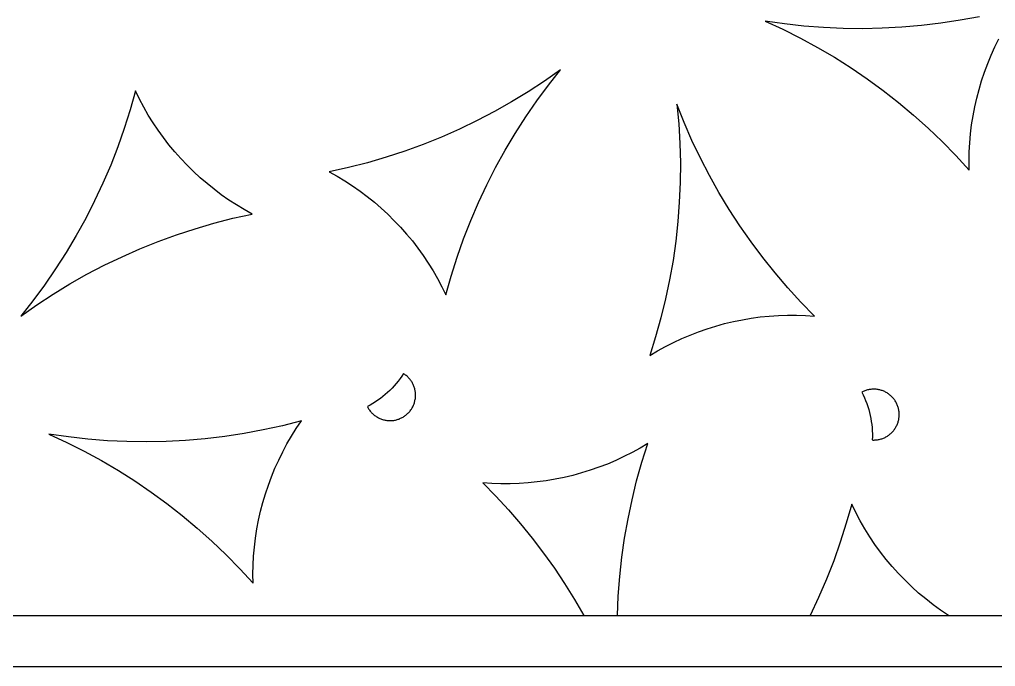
# Model space of a CAD drawing. Header units: millimetres. Extents: x 673 to 1358, y 599 to 1000.
# Drawn here: x 1025.8 to 1140.5, y 598.8 to 674.9 of the extents above; entities that cross this region are included whole.
import ezdxf

# ---------------------------------------------------------------- set-up
doc = ezdxf.new("R2010")
doc.units = ezdxf.units.MM
doc.layers.add('Layer 01', color=12, linetype='Continuous', true_color=0xde0000)

msp = doc.modelspace()

# ---------------------------------------------------------------- linework, layer by layer
at = {"layer": 'Layer 01'}
for p, q in [((1115.74, 674.36), (1113.47, 674.69)), ((1113.47, 674.69), (1115.56, 673.73)), ((1136.4, 674.77), (1134.12, 674.42)), ((1138.66, 675.19), (1136.4, 674.77)), ((1115.56, 673.73), (1117.61, 672.69)), ((1118.03, 674.1), (1115.74, 674.36)), ((1120.33, 673.92), (1118.03, 674.1)), ((1122.63, 673.81), (1120.33, 673.92)), ((1124.93, 673.78), (1122.63, 673.81)), ((1127.24, 673.83), (1124.93, 673.78)), ((1129.54, 673.95), (1127.24, 673.83)), ((1131.83, 674.15), (1129.54, 673.95)), ((1134.12, 674.42), (1131.83, 674.15)), ((1117.61, 672.69), (1119.64, 671.59)), ((1140.47, 671.65), (1140.94, 672.6)), ((1119.64, 671.59), (1121.62, 670.42)), ((1140.03, 670.67), (1140.47, 671.65)), ((1121.62, 670.42), (1123.57, 669.19)), ((1139.63, 669.69), (1140.03, 670.67)), ((1089.42, 668.96), (1087.54, 667.63)), ((1087.99, 667.15), (1089.42, 668.96)), ((1123.57, 669.19), (1125.47, 667.89)), ((1139.25, 668.69), (1139.63, 669.69)), ((1125.47, 667.89), (1127.33, 666.53)), ((1138.92, 667.67), (1139.25, 668.69)), ((1087.54, 667.63), (1085.61, 666.37)), ((1086.63, 665.3), (1087.99, 667.15)), ((1138.34, 665.62), (1138.61, 666.65)), ((1138.61, 666.65), (1138.92, 667.67)), ((1039.45, 666.46), (1038.83, 664.24)), ((1039.92, 665.5), (1039.45, 666.46)), ((1040.42, 664.55), (1039.92, 665.5)), ((1085.61, 666.37), (1083.65, 665.17)), ((1127.33, 666.53), (1129.14, 665.11)), ((1138.11, 664.58), (1138.34, 665.62)), ((1040.96, 663.63), (1040.42, 664.55)), ((1083.65, 665.17), (1081.64, 664.03)), ((1085.32, 663.4), (1086.63, 665.3)), ((1103.95, 662.74), (1103.1, 664.89)), ((1103.1, 664.89), (1103.31, 662.59)), ((1129.14, 665.11), (1130.91, 663.63)), ((1137.91, 663.53), (1138.11, 664.58)), ((1038.83, 664.24), (1038.14, 662.04)), ((1041.52, 662.72), (1040.96, 663.63)), ((1081.64, 664.03), (1079.6, 662.97)), ((1084.08, 661.46), (1085.32, 663.4)), ((1130.91, 663.63), (1132.62, 662.09)), ((1137.74, 662.48), (1137.91, 663.53)), ((1038.14, 662.04), (1037.37, 659.87)), ((1042.11, 661.84), (1041.52, 662.72)), ((1077.53, 661.97), (1075.42, 661.04)), ((1079.6, 662.97), (1077.53, 661.97)), ((1103.31, 662.59), (1103.44, 660.29)), ((1104.87, 660.63), (1103.95, 662.74)), ((1132.62, 662.09), (1134.29, 660.5)), ((1137.61, 661.42), (1137.74, 662.48)), ((1042.74, 660.97), (1042.11, 661.84)), ((1043.39, 660.12), (1042.74, 660.97)), ((1075.42, 661.04), (1073.28, 660.17)), ((1082.9, 659.48), (1084.08, 661.46)), ((1137.52, 660.35), (1137.61, 661.42)), ((1037.37, 659.87), (1036.54, 657.72)), ((1044.07, 659.3), (1043.39, 660.12)), ((1073.28, 660.17), (1071.12, 659.39)), ((1103.44, 660.29), (1103.5, 657.99)), ((1105.86, 658.55), (1104.87, 660.63)), ((1134.29, 660.5), (1135.9, 658.85)), ((1137.46, 659.29), (1137.52, 660.35)), ((1044.77, 658.5), (1044.07, 659.3)), ((1068.93, 658.67), (1066.72, 658.02)), ((1071.12, 659.39), (1068.93, 658.67)), ((1081.79, 657.46), (1082.9, 659.48)), ((1106.92, 656.51), (1105.86, 658.55)), ((1135.9, 658.85), (1137.45, 657.15)), ((1137.44, 658.22), (1137.46, 659.29)), ((1036.54, 657.72), (1035.63, 655.6)), ((1045.51, 657.73), (1044.77, 658.5)), ((1046.27, 656.98), (1045.51, 657.73)), ((1064.49, 657.45), (1062.24, 656.95)), ((1066.72, 658.02), (1064.49, 657.45)), ((1080.74, 655.41), (1081.79, 657.46)), ((1103.5, 657.99), (1103.48, 655.69)), ((1137.45, 657.15), (1137.44, 658.22)), ((1047.05, 656.25), (1046.27, 656.98)), ((1047.86, 655.56), (1047.05, 656.25)), ((1062.24, 656.95), (1063.17, 656.43)), ((1063.17, 656.43), (1064.08, 655.88)), ((1108.04, 654.5), (1106.92, 656.51)), ((1035.63, 655.6), (1034.65, 653.52)), ((1048.69, 654.89), (1047.86, 655.56)), ((1064.08, 655.88), (1064.98, 655.3)), ((1064.98, 655.3), (1065.85, 654.69)), ((1079.76, 653.33), (1080.74, 655.41)), ((1103.48, 655.69), (1103.38, 653.38)), ((1049.54, 654.25), (1048.69, 654.89)), ((1050.42, 653.63), (1049.54, 654.25)), ((1065.85, 654.69), (1066.7, 654.04)), ((1066.7, 654.04), (1067.53, 653.37)), ((1109.23, 652.53), (1108.04, 654.5)), ((1034.65, 653.52), (1033.61, 651.47)), ((1051.31, 653.05), (1050.42, 653.63)), ((1052.22, 652.5), (1051.31, 653.05)), ((1067.53, 653.37), (1068.34, 652.68)), ((1078.86, 651.21), (1079.76, 653.33)), ((1103.38, 653.38), (1103.21, 651.09)), ((1050.91, 651.48), (1053.15, 651.98)), ((1053.15, 651.98), (1052.22, 652.5)), ((1068.34, 652.68), (1069.13, 651.95)), ((1069.13, 651.95), (1069.88, 651.2)), ((1110.49, 650.59), (1109.23, 652.53)), ((1033.61, 651.47), (1032.49, 649.45)), ((1046.46, 650.26), (1048.67, 650.91)), ((1048.67, 650.91), (1050.91, 651.48)), ((1069.88, 651.2), (1070.62, 650.43)), ((1078.02, 649.06), (1078.86, 651.21)), ((1103.21, 651.09), (1102.96, 648.8)), ((1111.81, 648.7), (1110.49, 650.59)), ((1032.49, 649.45), (1031.32, 647.47)), ((1042.11, 648.76), (1044.27, 649.55)), ((1044.27, 649.55), (1046.46, 650.26)), ((1070.62, 650.43), (1071.33, 649.63)), ((1071.33, 649.63), (1072, 648.81)), ((1039.97, 647.9), (1042.11, 648.76)), ((1072, 648.81), (1072.66, 647.96)), ((1077.25, 646.89), (1078.02, 649.06)), ((1102.96, 648.8), (1102.64, 646.52)), ((1113.19, 646.86), (1111.81, 648.7)), ((1031.32, 647.47), (1030.07, 645.53)), ((1037.87, 646.96), (1039.97, 647.9)), ((1072.66, 647.96), (1073.28, 647.09)), ((1073.28, 647.09), (1073.87, 646.21)), ((1033.75, 644.9), (1035.79, 645.97)), ((1035.79, 645.97), (1037.87, 646.96)), ((1073.87, 646.21), (1074.44, 645.3)), ((1076.56, 644.69), (1077.25, 646.89)), ((1102.64, 646.52), (1102.24, 644.25)), ((1114.63, 645.06), (1113.19, 646.86)), ((1030.07, 645.53), (1028.77, 643.63)), ((1031.74, 643.76), (1033.75, 644.9)), ((1074.44, 645.3), (1074.97, 644.38)), ((1116.13, 643.31), (1114.63, 645.06)), ((1028.77, 643.63), (1027.4, 641.78)), ((1029.78, 642.56), (1031.74, 643.76)), ((1074.97, 644.38), (1075.47, 643.43)), ((1075.94, 642.48), (1076.56, 644.69)), ((1102.24, 644.25), (1101.76, 641.99)), ((1027.85, 641.3), (1029.78, 642.56)), ((1075.47, 643.43), (1075.94, 642.48)), ((1117.68, 641.61), (1116.13, 643.31)), ((1027.4, 641.78), (1025.97, 639.97)), ((1101.76, 641.99), (1101.22, 639.76)), ((1119.29, 639.97), (1117.68, 641.61)), ((1025.97, 639.97), (1027.85, 641.3)), ((1101.22, 639.76), (1100.6, 637.54)), ((1107.68, 638.81), (1108.71, 639.09)), ((1108.71, 639.09), (1109.75, 639.34)), ((1109.75, 639.34), (1110.79, 639.55)), ((1110.79, 639.55), (1111.84, 639.73)), ((1111.84, 639.73), (1112.9, 639.87)), ((1112.9, 639.87), (1113.96, 639.97)), ((1113.96, 639.97), (1115.03, 640.04)), ((1115.03, 640.04), (1116.09, 640.08)), ((1116.09, 640.08), (1117.16, 640.08)), ((1117.16, 640.08), (1118.23, 640.04)), ((1118.23, 640.04), (1119.29, 639.97)), ((1104.66, 637.75), (1105.65, 638.14)), ((1105.65, 638.14), (1106.66, 638.49)), ((1106.66, 638.49), (1107.68, 638.81)), ((1100.6, 637.54), (1099.9, 635.34)), ((1101.76, 636.4), (1102.71, 636.88)), ((1102.71, 636.88), (1103.67, 637.34)), ((1103.67, 637.34), (1104.66, 637.75)), ((1099.9, 635.34), (1100.82, 635.89)), ((1100.82, 635.89), (1101.76, 636.4)), ((1070.33, 632.33), (1070.1, 632.04)), ((1070.55, 632.62), (1070.33, 632.33)), ((1070.76, 632.92), (1070.55, 632.62)), ((1070.96, 633.22), (1070.76, 632.92)), ((1071.04, 633.16), (1070.96, 633.22)), ((1071.13, 633.1), (1071.04, 633.16)), ((1071.21, 633.04), (1071.13, 633.1)), ((1071.29, 632.98), (1071.21, 633.04)), ((1071.37, 632.91), (1071.29, 632.98)), ((1071.45, 632.84), (1071.37, 632.91)), ((1071.52, 632.77), (1071.45, 632.84)), ((1071.6, 632.69), (1071.52, 632.77)), ((1071.66, 632.61), (1071.6, 632.69)), ((1071.73, 632.53), (1071.66, 632.61)), ((1071.79, 632.45), (1071.73, 632.53)), ((1071.85, 632.36), (1071.79, 632.45)), ((1071.91, 632.27), (1071.85, 632.36)), ((1071.97, 632.19), (1071.91, 632.27)), ((1072.02, 632.09), (1071.97, 632.19)), ((1069.09, 630.99), (1068.82, 630.75)), ((1069.36, 631.24), (1069.09, 630.99)), ((1069.61, 631.5), (1069.36, 631.24)), ((1069.86, 631.77), (1069.61, 631.5)), ((1070.1, 632.04), (1069.86, 631.77)), ((1072.06, 632), (1072.02, 632.09)), ((1072.11, 631.91), (1072.06, 632)), ((1072.15, 631.81), (1072.11, 631.91)), ((1072.19, 631.72), (1072.15, 631.81)), ((1072.22, 631.62), (1072.19, 631.72)), ((1072.25, 631.52), (1072.22, 631.62)), ((1072.28, 631.42), (1072.25, 631.52)), ((1072.31, 631.32), (1072.28, 631.42)), ((1072.33, 631.21), (1072.31, 631.32)), ((1072.34, 631.11), (1072.33, 631.21)), ((1072.36, 631.01), (1072.34, 631.11)), ((1072.37, 630.9), (1072.36, 631.01)), ((1124.91, 631.07), (1124.82, 631.02)), ((1124.82, 631.02), (1124.98, 630.7)), ((1125, 631.12), (1124.91, 631.07)), ((1125.1, 631.16), (1125, 631.12)), ((1125.2, 631.2), (1125.1, 631.16)), ((1125.29, 631.23), (1125.2, 631.2)), ((1125.39, 631.26), (1125.29, 631.23)), ((1125.49, 631.29), (1125.39, 631.26)), ((1125.6, 631.31), (1125.49, 631.29)), ((1125.7, 631.33), (1125.6, 631.31)), ((1125.8, 631.35), (1125.7, 631.33)), ((1125.9, 631.36), (1125.8, 631.35)), ((1126.01, 631.37), (1125.9, 631.36)), ((1126.11, 631.38), (1126.01, 631.37)), ((1126.22, 631.38), (1126.11, 631.38)), ((1126.32, 631.38), (1126.22, 631.38)), ((1126.43, 631.38), (1126.32, 631.38)), ((1126.53, 631.37), (1126.43, 631.38)), ((1126.63, 631.35), (1126.53, 631.37)), ((1126.74, 631.34), (1126.63, 631.35)), ((1126.84, 631.32), (1126.74, 631.34)), ((1126.94, 631.3), (1126.84, 631.32)), ((1127.04, 631.27), (1126.94, 631.3)), ((1127.14, 631.24), (1127.04, 631.27)), ((1127.24, 631.21), (1127.14, 631.24)), ((1127.34, 631.17), (1127.24, 631.21)), ((1127.43, 631.13), (1127.34, 631.17)), ((1127.53, 631.09), (1127.43, 631.13)), ((1127.62, 631.04), (1127.53, 631.09)), ((1127.71, 630.99), (1127.62, 631.04)), ((1127.8, 630.94), (1127.71, 630.99)), ((1067.65, 629.88), (1067.34, 629.68)), ((1067.95, 630.08), (1067.65, 629.88)), ((1068.25, 630.29), (1067.95, 630.08)), ((1068.54, 630.52), (1068.25, 630.29)), ((1068.82, 630.75), (1068.54, 630.52)), ((1072.24, 629.77), (1072.27, 629.87)), ((1072.27, 629.87), (1072.29, 629.97)), ((1072.29, 629.97), (1072.31, 630.07)), ((1072.31, 630.07), (1072.33, 630.18)), ((1072.33, 630.18), (1072.35, 630.28)), ((1072.35, 630.28), (1072.36, 630.38)), ((1072.36, 630.38), (1072.37, 630.49)), ((1072.37, 630.8), (1072.37, 630.9)), ((1072.38, 630.69), (1072.37, 630.8)), ((1072.37, 630.59), (1072.38, 630.69)), ((1072.37, 630.49), (1072.37, 630.59)), ((1124.98, 630.7), (1125.13, 630.37)), ((1125.13, 630.37), (1125.28, 630.03)), ((1125.28, 630.03), (1125.41, 629.69)), ((1127.89, 630.88), (1127.8, 630.94)), ((1127.98, 630.82), (1127.89, 630.88)), ((1128.06, 630.76), (1127.98, 630.82)), ((1128.14, 630.69), (1128.06, 630.76)), ((1128.22, 630.63), (1128.14, 630.69)), ((1128.3, 630.56), (1128.22, 630.63)), ((1128.37, 630.48), (1128.3, 630.56)), ((1128.44, 630.41), (1128.37, 630.48)), ((1128.51, 630.33), (1128.44, 630.41)), ((1128.58, 630.25), (1128.51, 630.33)), ((1128.64, 630.17), (1128.58, 630.25)), ((1128.7, 630.08), (1128.64, 630.17)), ((1128.76, 629.99), (1128.7, 630.08)), ((1128.82, 629.9), (1128.76, 629.99)), ((1128.87, 629.81), (1128.82, 629.9)), ((1067.03, 629.5), (1066.71, 629.33)), ((1066.71, 629.33), (1066.75, 629.24)), ((1066.75, 629.24), (1066.81, 629.15)), ((1066.81, 629.15), (1066.86, 629.06)), ((1066.86, 629.06), (1066.92, 628.97)), ((1066.92, 628.97), (1066.98, 628.89)), ((1066.98, 628.89), (1067.04, 628.8)), ((1067.34, 629.68), (1067.03, 629.5)), ((1067.04, 628.8), (1067.11, 628.72)), ((1067.11, 628.72), (1067.18, 628.65)), ((1071.55, 628.61), (1071.62, 628.69)), ((1071.62, 628.69), (1071.69, 628.77)), ((1071.69, 628.77), (1071.76, 628.85)), ((1071.76, 628.85), (1071.82, 628.93)), ((1071.82, 628.93), (1071.88, 629.02)), ((1071.88, 629.02), (1071.93, 629.11)), ((1071.93, 629.11), (1071.99, 629.2)), ((1071.99, 629.2), (1072.04, 629.29)), ((1072.04, 629.29), (1072.08, 629.38)), ((1072.08, 629.38), (1072.13, 629.48)), ((1072.13, 629.48), (1072.17, 629.57)), ((1072.17, 629.57), (1072.2, 629.67)), ((1072.2, 629.67), (1072.24, 629.77)), ((1125.41, 629.69), (1125.53, 629.35)), ((1125.53, 629.35), (1125.64, 629)), ((1125.64, 629), (1125.73, 628.65)), ((1128.92, 629.72), (1128.87, 629.81)), ((1128.96, 629.63), (1128.92, 629.72)), ((1129, 629.53), (1128.96, 629.63)), ((1129.04, 629.43), (1129, 629.53)), ((1129.07, 629.34), (1129.04, 629.43)), ((1129.11, 629.24), (1129.07, 629.34)), ((1129.13, 629.14), (1129.11, 629.24)), ((1129.16, 629.03), (1129.13, 629.14)), ((1129.18, 628.93), (1129.16, 629.03)), ((1129.2, 628.83), (1129.18, 628.93)), ((1129.21, 628.73), (1129.2, 628.83)), ((1129.22, 628.62), (1129.21, 628.73)), ((1058.96, 627.66), (1056.73, 627.08)), ((1058.36, 626.77), (1058.96, 627.66)), ((1067.18, 628.65), (1067.25, 628.57)), ((1067.25, 628.57), (1067.33, 628.5)), ((1067.33, 628.5), (1067.4, 628.43)), ((1067.4, 628.43), (1067.48, 628.36)), ((1067.48, 628.36), (1067.56, 628.29)), ((1067.56, 628.29), (1067.65, 628.23)), ((1067.65, 628.23), (1067.73, 628.17)), ((1067.73, 628.17), (1067.82, 628.12)), ((1067.82, 628.12), (1067.91, 628.07)), ((1067.91, 628.07), (1068, 628.02)), ((1068, 628.02), (1068.1, 627.97)), ((1068.1, 627.97), (1068.19, 627.93)), ((1068.19, 627.93), (1068.29, 627.89)), ((1068.29, 627.89), (1068.39, 627.85)), ((1068.39, 627.85), (1068.49, 627.82)), ((1068.49, 627.82), (1068.59, 627.79)), ((1068.59, 627.79), (1068.69, 627.76)), ((1068.69, 627.76), (1068.79, 627.74)), ((1068.79, 627.74), (1068.89, 627.72)), ((1068.89, 627.72), (1068.99, 627.71)), ((1068.99, 627.71), (1069.1, 627.69)), ((1069.1, 627.69), (1069.2, 627.69)), ((1069.2, 627.69), (1069.31, 627.68)), ((1069.31, 627.68), (1069.41, 627.68)), ((1069.41, 627.68), (1069.51, 627.68)), ((1069.51, 627.68), (1069.62, 627.69)), ((1069.62, 627.69), (1069.72, 627.7)), ((1069.72, 627.7), (1069.83, 627.71)), ((1069.83, 627.71), (1069.93, 627.73)), ((1069.93, 627.73), (1070.03, 627.75)), ((1070.03, 627.75), (1070.13, 627.78)), ((1070.13, 627.78), (1070.23, 627.8)), ((1070.23, 627.8), (1070.33, 627.84)), ((1070.33, 627.84), (1070.43, 627.87)), ((1070.43, 627.87), (1070.53, 627.91)), ((1070.53, 627.91), (1070.62, 627.95)), ((1070.62, 627.95), (1070.72, 627.99)), ((1070.72, 627.99), (1070.81, 628.04)), ((1070.81, 628.04), (1070.9, 628.09)), ((1070.9, 628.09), (1070.99, 628.15)), ((1070.99, 628.15), (1071.08, 628.21)), ((1071.08, 628.21), (1071.16, 628.27)), ((1071.16, 628.27), (1071.24, 628.33)), ((1071.24, 628.33), (1071.33, 628.4)), ((1071.33, 628.4), (1071.4, 628.47)), ((1071.4, 628.47), (1071.48, 628.54)), ((1071.48, 628.54), (1071.55, 628.61)), ((1125.73, 628.65), (1125.82, 628.3)), ((1125.82, 628.3), (1125.89, 627.94)), ((1125.89, 627.94), (1125.95, 627.58)), ((1125.95, 627.58), (1126, 627.22)), ((1129.09, 627.49), (1129.12, 627.59)), ((1129.12, 627.59), (1129.15, 627.69)), ((1129.15, 627.69), (1129.17, 627.79)), ((1129.17, 627.79), (1129.19, 627.89)), ((1129.19, 627.89), (1129.2, 628)), ((1129.2, 628), (1129.21, 628.1)), ((1129.21, 628.1), (1129.22, 628.21)), ((1129.23, 628.52), (1129.22, 628.62)), ((1129.22, 628.21), (1129.23, 628.31)), ((1129.23, 628.41), (1129.23, 628.52)), ((1129.23, 628.31), (1129.23, 628.41)), ((1054.48, 626.59), (1052.21, 626.16)), ((1056.73, 627.08), (1054.48, 626.59)), ((1057.8, 625.86), (1058.36, 626.77)), ((1126, 627.22), (1126.04, 626.86)), ((1126.04, 626.86), (1126.06, 626.49)), ((1126.06, 626.49), (1126.07, 626.13)), ((1128.41, 626.33), (1128.48, 626.41)), ((1128.48, 626.41), (1128.55, 626.49)), ((1128.55, 626.49), (1128.61, 626.57)), ((1128.61, 626.57), (1128.67, 626.65)), ((1128.67, 626.65), (1128.73, 626.74)), ((1128.73, 626.74), (1128.79, 626.83)), ((1128.79, 626.83), (1128.84, 626.92)), ((1128.84, 626.92), (1128.89, 627.01)), ((1128.89, 627.01), (1128.94, 627.1)), ((1128.94, 627.1), (1128.98, 627.2)), ((1128.98, 627.2), (1129.02, 627.29)), ((1129.02, 627.29), (1129.06, 627.39)), ((1129.06, 627.39), (1129.09, 627.49)), ((1031.56, 625.76), (1029.28, 626.09)), ((1029.28, 626.09), (1031.37, 625.12)), ((1033.85, 625.5), (1031.56, 625.76)), ((1036.15, 625.32), (1033.85, 625.5)), ((1038.45, 625.21), (1036.15, 625.32)), ((1045.35, 625.35), (1043.05, 625.22)), ((1047.65, 625.54), (1045.35, 625.35)), ((1049.94, 625.82), (1047.65, 625.54)), ((1052.21, 626.16), (1049.94, 625.82)), ((1057.26, 624.94), (1057.8, 625.86)), ((1126.07, 625.76), (1126.06, 625.4)), ((1126.06, 625.4), (1126.17, 625.39)), ((1126.07, 626.13), (1126.07, 625.76)), ((1126.17, 625.39), (1126.27, 625.39)), ((1126.27, 625.39), (1126.37, 625.4)), ((1126.37, 625.4), (1126.48, 625.4)), ((1126.48, 625.4), (1126.58, 625.41)), ((1126.58, 625.41), (1126.69, 625.43)), ((1126.69, 625.43), (1126.79, 625.45)), ((1126.79, 625.45), (1126.89, 625.47)), ((1126.89, 625.47), (1126.99, 625.49)), ((1126.99, 625.49), (1127.09, 625.52)), ((1127.09, 625.52), (1127.19, 625.55)), ((1127.19, 625.55), (1127.29, 625.59)), ((1127.29, 625.59), (1127.39, 625.62)), ((1127.39, 625.62), (1127.48, 625.67)), ((1127.48, 625.67), (1127.58, 625.71)), ((1127.58, 625.71), (1127.67, 625.76)), ((1127.67, 625.76), (1127.76, 625.81)), ((1127.76, 625.81), (1127.85, 625.87)), ((1127.85, 625.87), (1127.94, 625.92)), ((1127.94, 625.92), (1128.02, 625.98)), ((1128.02, 625.98), (1128.1, 626.05)), ((1128.1, 626.05), (1128.18, 626.11)), ((1128.18, 626.11), (1128.26, 626.18)), ((1128.26, 626.18), (1128.34, 626.26)), ((1128.34, 626.26), (1128.41, 626.33)), ((1031.37, 625.12), (1033.43, 624.09)), ((1040.75, 625.18), (1038.45, 625.21)), ((1043.05, 625.22), (1040.75, 625.18)), ((1056.76, 624), (1057.26, 624.94)), ((1098.76, 624.44), (1097.82, 623.93)), ((1099.67, 624.99), (1098.76, 624.44)), ((1098.98, 622.8), (1099.67, 624.99)), ((1033.43, 624.09), (1035.45, 622.99)), ((1035.45, 622.99), (1037.44, 621.82)), ((1055.85, 622.07), (1056.29, 623.04)), ((1056.29, 623.04), (1056.76, 624)), ((1095.9, 622.99), (1094.92, 622.57)), ((1096.87, 623.44), (1095.9, 622.99)), ((1097.82, 623.93), (1096.87, 623.44)), ((1037.44, 621.82), (1039.38, 620.58)), ((1055.44, 621.08), (1055.85, 622.07)), ((1092.92, 621.84), (1091.9, 621.52)), ((1093.92, 622.19), (1092.92, 621.84)), ((1094.92, 622.57), (1093.92, 622.19)), ((1098.36, 620.6), (1098.98, 622.8)), ((1055.07, 620.08), (1055.44, 621.08)), ((1088.78, 620.78), (1087.73, 620.6)), ((1089.83, 620.99), (1088.78, 620.78)), ((1090.87, 621.24), (1089.83, 620.99)), ((1091.9, 621.52), (1090.87, 621.24)), ((1039.38, 620.58), (1041.28, 619.28)), ((1054.73, 619.07), (1055.07, 620.08)), ((1081.35, 620.29), (1080.28, 620.36)), ((1080.28, 620.36), (1081.81, 618.8)), ((1082.41, 620.25), (1081.35, 620.29)), ((1083.48, 620.25), (1082.41, 620.25)), ((1084.55, 620.28), (1083.48, 620.25)), ((1085.61, 620.35), (1084.55, 620.28)), ((1086.67, 620.46), (1085.61, 620.35)), ((1087.73, 620.6), (1086.67, 620.46)), ((1097.82, 618.37), (1098.36, 620.6)), ((1041.28, 619.28), (1043.14, 617.93)), ((1054.43, 618.05), (1054.73, 619.07)), ((1081.81, 618.8), (1083.29, 617.19)), ((1097.35, 616.13), (1097.82, 618.37)), ((1043.14, 617.93), (1044.96, 616.5)), ((1054.16, 617.02), (1054.43, 618.05)), ((1123.64, 617.85), (1123.01, 615.6)), ((1124.12, 616.87), (1123.64, 617.85)), ((1044.96, 616.5), (1046.72, 615.03)), ((1053.92, 615.97), (1054.16, 617.02)), ((1083.29, 617.19), (1084.72, 615.54)), ((1096.95, 613.87), (1097.35, 616.13)), ((1124.64, 615.9), (1124.12, 616.87)), ((1046.72, 615.03), (1048.44, 613.49)), ((1053.56, 613.87), (1053.72, 614.93)), ((1053.72, 614.93), (1053.92, 615.97)), ((1084.72, 615.54), (1086.1, 613.84)), ((1123.01, 615.6), (1122.3, 613.38)), ((1125.19, 614.95), (1124.64, 615.9)), ((1125.77, 614.02), (1125.19, 614.95)), ((1053.43, 612.81), (1053.56, 613.87)), ((1086.1, 613.84), (1087.42, 612.1)), ((1096.63, 611.6), (1096.95, 613.87)), ((1126.38, 613.11), (1125.77, 614.02)), ((1048.44, 613.49), (1050.1, 611.9)), ((1053.33, 611.75), (1053.43, 612.81)), ((1122.3, 613.38), (1121.53, 611.18)), ((1127.03, 612.22), (1126.38, 613.11)), ((1050.1, 611.9), (1051.71, 610.25)), ((1053.28, 610.68), (1053.33, 611.75)), ((1087.42, 612.1), (1088.69, 610.32)), ((1096.38, 609.33), (1096.63, 611.6)), ((1127.71, 611.35), (1127.03, 612.22)), ((1053.26, 609.62), (1053.28, 610.68)), ((1121.53, 611.18), (1120.67, 609.01)), ((1128.41, 610.51), (1127.71, 611.35)), ((1129.15, 609.69), (1128.41, 610.51)), ((1051.71, 610.25), (1053.27, 608.55)), ((1053.27, 608.55), (1053.26, 609.62)), ((1088.69, 610.32), (1089.9, 608.5)), ((1096.2, 607.04), (1096.38, 609.33)), ((1129.91, 608.9), (1129.15, 609.69)), ((1089.9, 608.5), (1091.05, 606.65)), ((1120.67, 609.01), (1119.75, 606.87)), ((1130.7, 608.14), (1129.91, 608.9)), ((1131.51, 607.4), (1130.7, 608.14)), ((1096.1, 604.75), (1096.2, 607.04)), ((1132.35, 606.7), (1131.51, 607.4)), ((1091.05, 606.65), (1092.14, 604.75)), ((1119.75, 606.87), (1118.76, 604.75)), ((1133.22, 606.02), (1132.35, 606.7)), ((1134.1, 605.37), (1133.22, 606.02)), ((678.87, 604.75), (1352.34, 604.75)), ((1135.01, 604.75), (1134.1, 605.37)), ((672.87, 598.75), (1358.34, 598.75))]:
    msp.add_line(p, q, dxfattribs=at)

doc.saveas('drawing.dxf')
